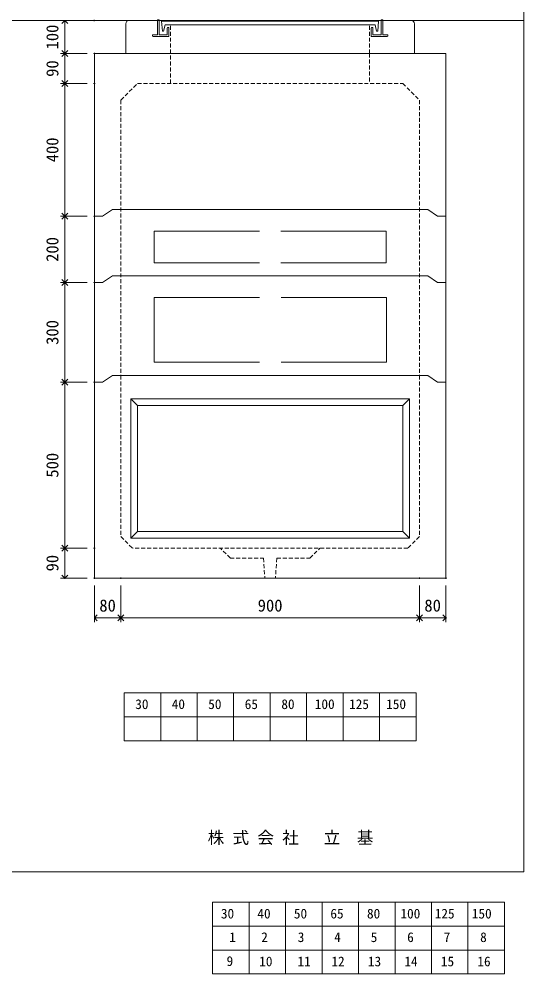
# Model space of a CAD drawing. Units: millimetres, scale not verified. Extents: x -4890 to 4890, y -2291 to 2291.
# Drawn here: x 3368 to 4890, y -2291 to 585 of the extents above; entities that cross this region are included whole.
import ezdxf
from ezdxf.enums import TextEntityAlignment as Align

# ---------------------------------------------------------------- set-up
doc = ezdxf.new("R2010")
doc.units = ezdxf.units.MM
doc.header["$LTSCALE"] = 10
doc.header["$PDMODE"] = 32
doc.header["$PDSIZE"] = 2
doc.linetypes.add('DASHED1', pattern=[1.8, 1.2, -0.6])
doc.linetypes.add('USER2', pattern=[50.8, 31.75, -6.35, 6.35, -6.35])
doc.layers.add('0-1_Defpoints', color=7, linetype='Continuous')
for name, color, linetype, lineweight in [('0-2_waku', 7, 'Continuous', 18), ('0-3_gaikei', 7, 'Continuous', 18), ('0-4_kakure', 7, 'DASHED1', 5), ('0-5_sunpou', 7, 'Continuous', 5), ('0-9_uchigawa', 6, 'Continuous', 18), ('0-B_futa', 3, 'Continuous', 18), ('0-C_GL', 4, 'Continuous', 18), ('0-E_文字１', 7, 'Continuous', 18), ('1-3_uchigawa2', 6, 'USER2', 18), ('1-5_文字２', 7, 'Continuous', 5)]:
    doc.layers.add(name, color=color, linetype=linetype, lineweight=lineweight)
doc.styles.add('ＭＳ ゴシック', font='')
doc.styles.get('ＭＳ ゴシック').set_extended_font_data('MS Gothic')

# ---------------------------------------------------------------- blocks, each defined once
blk = doc.blocks.new('_Open90')
at = {"layer": '0-5_sunpou'}
blk.add_line((0, 0), (-1, 0), dxfattribs=at)
blk.add_lwpolyline([(-0.5, 0.5), (0, 0), (-0.5, -0.5)], dxfattribs=at)
blk = doc.blocks.new('D71')
at = {"layer": '0-1_Defpoints'}
for p in [(5042.32, 1704.36), (4953, 1204.36), (5042.32, 1204.36)]:
    blk.add_point(p, dxfattribs=at)
at = {"layer": '0-5_sunpou'}
for p, q in [((5020.32, 1704.36), (4940, 1704.36)), ((4953, 1686.36), (4953, 1222.36)), ((5020.32, 1204.36), (4940, 1204.36))]:
    blk.add_line(p, q, dxfattribs=at)
at = {"layer": '0-5_sunpou', "xscale": 18, "yscale": 18}
for p, rotation in [((4953, 1704.36), 90), ((4953, 1204.36), 270)]:
    blk.add_blockref('_Open90', p, dxfattribs=dict(at, rotation=rotation))
at = {"layer": '0-5_sunpou', "style": 'ＭＳ ゴシック'}
blk.add_text('500', height=36.66, rotation=90, dxfattribs=at).set_placement((4945, 1416.86), align=Align.BOTTOM_LEFT)
blk = doc.blocks.new('D72')
at = {"layer": '0-1_Defpoints'}
for p in [(5042.32, 1204.36), (4953, 1114.36), (5042.32, 1114.36)]:
    blk.add_point(p, dxfattribs=at)
at = {"layer": '0-5_sunpou'}
for p, q in [((5020.32, 1204.36), (4940, 1204.36)), ((4953, 1186.36), (4953, 1132.36)), ((5020.32, 1114.36), (4940, 1114.36))]:
    blk.add_line(p, q, dxfattribs=at)
at = {"layer": '0-5_sunpou', "xscale": 18, "yscale": 18}
for p, rotation in [((4953, 1204.36), 90), ((4953, 1114.36), 270)]:
    blk.add_blockref('_Open90', p, dxfattribs=dict(at, rotation=rotation))
at = {"layer": '0-5_sunpou', "style": 'ＭＳ ゴシック'}
blk.add_text('90', height=36.66, rotation=90, dxfattribs=at).set_placement((4945, 1134.36), align=Align.BOTTOM_LEFT)
blk = doc.blocks.new('D73')
at = {"layer": '0-1_Defpoints'}
for p in [(5042.32, 1114.36), (5122.32, 1114.36), (5122.32, 994.33)]:
    blk.add_point(p, dxfattribs=at)
at = {"layer": '0-5_sunpou'}
for p, q in [((5042.32, 1092.36), (5042.32, 981.33)), ((5122.32, 1092.36), (5122.32, 981.33)), ((5060.32, 994.33), (5104.32, 994.33))]:
    blk.add_line(p, q, dxfattribs=at)
at = {"layer": '0-5_sunpou', "xscale": 18, "yscale": 18, "rotation": 180}
blk.add_blockref('_Open90', (5042.32, 994.33), dxfattribs=at)
at = {"layer": '0-5_sunpou', "xscale": 18, "yscale": 18}
blk.add_blockref('_Open90', (5122.32, 994.33), dxfattribs=at)
at = {"layer": '0-5_sunpou', "style": 'ＭＳ ゴシック'}
blk.add_text('80', height=36.66, dxfattribs=at).set_placement((5057.32, 1002.33), align=Align.BOTTOM_LEFT)
blk = doc.blocks.new('D74')
at = {"layer": '0-1_Defpoints'}
for p in [(5122.32, 1114.36), (6022.32, 1114.36), (6022.32, 994.33)]:
    blk.add_point(p, dxfattribs=at)
at = {"layer": '0-5_sunpou'}
for p, q in [((5122.32, 1092.36), (5122.32, 981.33)), ((6022.32, 1092.36), (6022.32, 981.33)), ((5140.32, 994.33), (6004.32, 994.33))]:
    blk.add_line(p, q, dxfattribs=at)
at = {"layer": '0-5_sunpou', "xscale": 18, "yscale": 18, "rotation": 180}
blk.add_blockref('_Open90', (5122.32, 994.33), dxfattribs=at)
at = {"layer": '0-5_sunpou', "xscale": 18, "yscale": 18}
blk.add_blockref('_Open90', (6022.32, 994.33), dxfattribs=at)
at = {"layer": '0-5_sunpou', "style": 'ＭＳ ゴシック'}
blk.add_text('900', height=36.66, dxfattribs=at).set_placement((5534.82, 1002.33), align=Align.BOTTOM_LEFT)
blk = doc.blocks.new('D75')
at = {"layer": '0-1_Defpoints'}
for p in [(6022.32, 1114.36), (6102.32, 1114.36), (6102.32, 994.33)]:
    blk.add_point(p, dxfattribs=at)
at = {"layer": '0-5_sunpou'}
for p, q in [((6022.32, 1092.36), (6022.32, 981.33)), ((6102.32, 1092.36), (6102.32, 981.33)), ((6040.32, 994.33), (6084.32, 994.33))]:
    blk.add_line(p, q, dxfattribs=at)
at = {"layer": '0-5_sunpou', "xscale": 18, "yscale": 18, "rotation": 180}
blk.add_blockref('_Open90', (6022.32, 994.33), dxfattribs=at)
at = {"layer": '0-5_sunpou', "xscale": 18, "yscale": 18}
blk.add_blockref('_Open90', (6102.32, 994.33), dxfattribs=at)
at = {"layer": '0-5_sunpou', "style": 'ＭＳ ゴシック'}
blk.add_text('80', height=36.66, dxfattribs=at).set_placement((6037.32, 1002.33), align=Align.BOTTOM_LEFT)
blk = doc.blocks.new('D76')
at = {"layer": '0-1_Defpoints'}
for p in [(5042.32, 2694.36), (4953, 2604.36), (5042.32, 2604.36)]:
    blk.add_point(p, dxfattribs=at)
at = {"layer": '0-5_sunpou'}
for p, q in [((5020.32, 2694.36), (4940, 2694.36)), ((4953, 2676.36), (4953, 2622.36)), ((5020.32, 2604.36), (4940, 2604.36))]:
    blk.add_line(p, q, dxfattribs=at)
at = {"layer": '0-5_sunpou', "xscale": 18, "yscale": 18}
for p, rotation in [((4953, 2694.36), 90), ((4953, 2604.36), 270)]:
    blk.add_blockref('_Open90', p, dxfattribs=dict(at, rotation=rotation))
at = {"layer": '0-5_sunpou', "style": 'ＭＳ ゴシック'}
blk.add_text('90', height=36.66, rotation=90, dxfattribs=at).set_placement((4945, 2624.36), align=Align.BOTTOM_LEFT)
blk = doc.blocks.new('D77')
at = {"layer": '0-1_Defpoints'}
for p in [(5042.32, 2604.36), (4953, 2204.36), (5042.32, 2204.36)]:
    blk.add_point(p, dxfattribs=at)
at = {"layer": '0-5_sunpou'}
for p, q in [((5020.32, 2604.36), (4940, 2604.36)), ((4953, 2586.36), (4953, 2222.36)), ((5020.32, 2204.36), (4940, 2204.36))]:
    blk.add_line(p, q, dxfattribs=at)
at = {"layer": '0-5_sunpou', "xscale": 18, "yscale": 18}
for p, rotation in [((4953, 2604.36), 90), ((4953, 2204.36), 270)]:
    blk.add_blockref('_Open90', p, dxfattribs=dict(at, rotation=rotation))
at = {"layer": '0-5_sunpou', "style": 'ＭＳ ゴシック'}
blk.add_text('400', height=36.66, rotation=90, dxfattribs=at).set_placement((4945, 2366.86), align=Align.BOTTOM_LEFT)
blk = doc.blocks.new('D78')
at = {"layer": '0-1_Defpoints'}
for p in [(5042.32, 2204.36), (4953, 2004.36), (5042.32, 2004.36)]:
    blk.add_point(p, dxfattribs=at)
at = {"layer": '0-5_sunpou'}
for p, q in [((5020.32, 2204.36), (4940, 2204.36)), ((4953, 2186.36), (4953, 2022.36)), ((5020.32, 2004.36), (4940, 2004.36))]:
    blk.add_line(p, q, dxfattribs=at)
at = {"layer": '0-5_sunpou', "xscale": 18, "yscale": 18}
for p, rotation in [((4953, 2204.36), 90), ((4953, 2004.36), 270)]:
    blk.add_blockref('_Open90', p, dxfattribs=dict(at, rotation=rotation))
at = {"layer": '0-5_sunpou', "style": 'ＭＳ ゴシック'}
blk.add_text('200', height=36.66, rotation=90, dxfattribs=at).set_placement((4945, 2066.86), align=Align.BOTTOM_LEFT)
blk = doc.blocks.new('D79')
at = {"layer": '0-1_Defpoints'}
for p in [(5042.32, 2004.36), (4953, 1704.36), (5042.32, 1704.36)]:
    blk.add_point(p, dxfattribs=at)
at = {"layer": '0-5_sunpou'}
for p, q in [((5020.32, 2004.36), (4940, 2004.36)), ((4953, 1986.36), (4953, 1722.36)), ((5020.32, 1704.36), (4940, 1704.36))]:
    blk.add_line(p, q, dxfattribs=at)
at = {"layer": '0-5_sunpou', "xscale": 18, "yscale": 18}
for p, rotation in [((4953, 2004.36), 90), ((4953, 1704.36), 270)]:
    blk.add_blockref('_Open90', p, dxfattribs=dict(at, rotation=rotation))
at = {"layer": '0-5_sunpou', "style": 'ＭＳ ゴシック'}
blk.add_text('300', height=36.66, rotation=90, dxfattribs=at).set_placement((4945, 1816.86), align=Align.BOTTOM_LEFT)
blk = doc.blocks.new('D194')
at = {"layer": '0-1_Defpoints'}
for p in [(5041.54, 2794.36), (4953, 2694.36), (5042.32, 2694.36)]:
    blk.add_point(p, dxfattribs=at)
at = {"layer": '0-5_sunpou'}
for p, q in [((5019.54, 2794.36), (4940, 2794.36)), ((4953, 2776.36), (4953, 2712.36)), ((5020.32, 2694.36), (4940, 2694.36))]:
    blk.add_line(p, q, dxfattribs=at)
at = {"layer": '0-5_sunpou', "xscale": 18, "yscale": 18}
for p, rotation in [((4953, 2794.36), 90), ((4953, 2694.36), 270)]:
    blk.add_blockref('_Open90', p, dxfattribs=dict(at, rotation=rotation))
at = {"layer": '0-5_sunpou', "style": 'ＭＳ ゴシック'}
blk.add_text('100', height=36.66, rotation=90, dxfattribs=at).set_placement((4945, 2706.86), align=Align.BOTTOM_LEFT)

msp = doc.modelspace()

# ---------------------------------------------------------------- linework, layer by layer
at = {"layer": '0-2_waku'}
for p, q in [((4890.16, 2291.22), (4890.16, -1983.78)), ((3685.16, -1444.78), (3685.16, -1588.78)), ((3685.16, -1444.78), (3685.16, -1588.78)), ((3685.16, -1444.78), (3685.16, -1588.78)), ((3685.16, -1444.78), (3685.16, -1588.78)), ((3685.16, -1444.78), (4565.16, -1444.78)), ((3795.16, -1444.78), (3795.16, -1588.78)), ((3905.16, -1444.78), (3905.16, -1588.78)), ((3905.16, -1444.78), (3905.16, -1588.78)), ((4015.16, -1444.78), (4015.16, -1588.78)), ((4125.16, -1444.78), (4125.16, -1588.78)), ((4235.16, -1444.78), (4235.16, -1588.78)), ((4345.16, -1444.78), (4345.16, -1588.78)), ((4455.16, -1444.78), (4455.16, -1588.78)), ((4565.16, -1444.78), (4565.16, -1588.78)), ((3685.16, -1516.78), (4565.16, -1516.78)), ((3685.16, -1588.78), (4565.16, -1588.78)), ((-1229.84, -1983.78), (4890.16, -1983.78)), ((-1229.84, -1983.78), (4890.16, -1983.78))]:
    msp.add_line(p, q, dxfattribs=at)
msp.add_lwpolyline([(-1229.84, 2291.22), (4890.16, 2291.22), (4890.16, -1983.78)], dxfattribs=at)
at = {"layer": '0-3_gaikei'}
for p, q in [((3700.16, 581.22), (3785.16, 581.22)), ((4465.16, 581.22), (4550.16, 581.22)), ((3690.16, 481.22), (3690.16, 571.22)), ((4560.16, 481.22), (4560.16, 571.22)), ((3595.16, 481.22), (4655.16, 481.22)), ((3595.16, 481.22), (3595.16, -1098.78)), ((3595.16, 481.22), (4655.16, 481.22)), ((3690.16, 481.22), (3800.16, 481.22)), ((3690.16, 481.22), (3800.16, 481.22)), ((3725.16, 481.22), (4525.16, 481.22)), ((3725.16, 481.22), (4525.16, 481.22)), ((4560.16, 481.22), (4450.16, 481.22)), ((4560.16, 481.22), (4450.16, 481.22)), ((4655.16, 481.22), (4655.16, -1098.78)), ((3620.16, -8.78), (3650.16, 11.22)), ((3620.16, -8.78), (3650.16, 11.22)), ((3650.16, 11.22), (4600.16, 11.22)), ((3650.16, 11.22), (4600.16, 11.22)), ((4600.16, 11.22), (4630.16, -8.78)), ((4600.16, 11.22), (4630.16, -8.78)), ((3620.16, -8.78), (3595.16, -8.78)), ((4630.16, -8.78), (4655.16, -8.78)), ((3620.16, -208.78), (3650.16, -188.78)), ((3650.16, -188.78), (4600.16, -188.78)), ((4600.16, -188.78), (4630.16, -208.78)), ((3620.16, -208.78), (3595.16, -208.78)), ((4630.16, -208.78), (4655.16, -208.78)), ((3620.16, -508.78), (3650.16, -488.78)), ((3650.16, -488.78), (4600.16, -488.78)), ((3650.16, -488.78), (4600.16, -488.78)), ((4600.16, -488.78), (4630.16, -508.78)), ((3620.16, -508.78), (3595.16, -508.78)), ((4630.16, -508.78), (4655.16, -508.78)), ((4655.16, -1098.78), (3595.16, -1098.78))]:
    msp.add_line(p, q, dxfattribs=at)
for centre, radius, start, end in [((3699.58, 571.8), 9.44, 86.47383, 183.52617), ((4550.49, 571.55), 9.68, 358.04251, 91.95749)]:
    msp.add_arc(centre, radius, start, end, dxfattribs=at)
at = {"layer": '0-4_kakure'}
for p, q in [((3825.16, 481.22), (3825.16, 567.72)), ((4425.16, 481.22), (4425.16, 567.72)), ((3825.16, 391.22), (3825.16, 481.22)), ((4425.16, 481.22), (4425.16, 391.22)), ((3675.16, 341.22), (3725.16, 391.22)), ((3725.16, 391.22), (4525.16, 391.22)), ((4525.16, 391.22), (4575.16, 341.22)), ((3675.16, 341.22), (3675.16, -488.78)), ((4575.16, 341.22), (4575.16, -488.78)), ((3675.16, -488.78), (3675.16, -973.78)), ((4575.16, -488.78), (4575.16, -973.78)), ((3675.16, -973.78), (3710.16, -1008.78)), ((4575.16, -973.78), (4540.16, -1008.78)), ((4540.16, -1008.78), (3710.16, -1008.78)), ((4005.16, -1038.78), (3975.16, -1008.78)), ((4245.16, -1038.78), (4275.16, -1008.78)), ((4005.16, -1038.78), (4105.16, -1038.78)), ((4105.16, -1038.78), (4109.16, -1098.78)), ((4145.16, -1038.78), (4141.16, -1098.78)), ((4145.16, -1038.78), (4245.16, -1038.78))]:
    msp.add_line(p, q, dxfattribs=at)
at = {"layer": '0-9_uchigawa'}
for p, q in [((3705.16, -558.78), (3705.16, -978.78)), ((3705.16, -558.78), (4125.16, -558.78)), ((3705.16, -558.78), (3725.16, -578.78)), ((4125.16, -558.78), (4545.16, -558.78)), ((4125.16, -558.78), (4545.16, -558.78)), ((4545.16, -558.78), (4525.16, -578.78)), ((4545.16, -558.78), (4545.16, -978.78)), ((3725.16, -578.78), (3725.16, -958.78)), ((3725.16, -578.78), (4125.16, -578.78)), ((3725.16, -578.78), (4125.16, -578.78)), ((4125.16, -578.78), (4525.16, -578.78)), ((4525.16, -578.78), (4525.16, -958.78)), ((3725.16, -958.78), (3705.16, -978.78)), ((3725.16, -958.78), (4125.16, -958.78)), ((4125.16, -958.78), (4525.16, -958.78)), ((4525.16, -958.78), (4545.16, -978.78)), ((3705.16, -978.78), (4125.16, -978.78)), ((4125.16, -978.78), (4545.16, -978.78))]:
    msp.add_line(p, q, dxfattribs=at)
at = {"layer": '0-B_futa'}
for p, q in [((3785.16, 581.22), (3785.16, 538.22)), ((3787.16, 583.22), (3790.16, 583.22)), ((3790.16, 583.22), (3790.16, 538.22)), ((3797.97, 578.72), (4452.3, 578.72)), ((3797.97, 578.72), (3800.46, 548.72)), ((4452.3, 578.72), (4450.05, 548.72)), ((4460.16, 583.22), (4460.16, 538.22)), ((4460.16, 583.22), (4463.16, 583.22)), ((4465.16, 581.22), (4465.16, 538.22)), ((3800.46, 548.72), (3804.17, 548.72)), ((3808.49, 567.72), (3804.17, 548.72)), ((3808.49, 567.72), (4441.83, 567.72)), ((3815.16, 558.22), (3815.16, 538.22)), ((3817.16, 560.22), (3818.16, 560.22)), ((3820.16, 558.22), (3820.16, 533.22)), ((4430.16, 558.22), (4430.16, 533.22)), ((4433.16, 560.22), (4432.16, 560.22)), ((4435.16, 558.22), (4435.16, 538.22)), ((4441.83, 567.72), (4446.15, 548.72)), ((4450.05, 548.72), (4446.15, 548.72)), ((3770.16, 536.22), (3770.16, 535.22)), ((3772.16, 538.22), (3785.16, 538.22)), ((3820.16, 533.22), (3772.16, 533.22)), ((3790.16, 538.22), (3815.16, 538.22)), ((4430.16, 533.22), (4478.16, 533.22)), ((4460.16, 538.22), (4435.16, 538.22)), ((4478.16, 538.22), (4465.16, 538.22)), ((4480.16, 536.22), (4480.16, 535.22))]:
    msp.add_line(p, q, dxfattribs=at)
for centre, start, end in [((3787.16, 581.22), 90, 180), ((4463.16, 581.22), 0, 90), ((3817.16, 558.22), 90, 180), ((3818.16, 558.22), 0, 90), ((4432.16, 558.22), 90, 180), ((4433.16, 558.22), 0, 90), ((3772.16, 536.22), 90, 180), ((3772.16, 535.22), 180, 270), ((4478.16, 536.22), 0, 90), ((4478.16, 535.22), 270, 0)]:
    msp.add_arc(centre, 2, start, end, dxfattribs=at)
at = {"layer": '0-C_GL'}
for p, q in [((-1229.84, 581.22), (4890.16, 581.22)), ((-1229.78, 581.22), (4890.22, 581.22))]:
    msp.add_line(p, q, dxfattribs=at)
at = {"layer": '1-3_uchigawa2'}
for p, q in [((3775.16, -53.78), (4125.16, -53.78)), ((3775.16, -53.78), (3775.16, -148.78)), ((4475.16, -53.78), (4125.16, -53.78)), ((4475.16, -53.78), (4475.16, -148.78)), ((3775.16, -148.78), (4125.16, -148.78)), ((4475.16, -148.78), (4125.16, -148.78)), ((3775.89, -253.79), (4125.89, -253.79)), ((3775.89, -253.79), (3775.89, -448.78)), ((4475.89, -253.79), (4125.89, -253.79)), ((4475.89, -253.79), (4475.89, -448.78)), ((3775.89, -448.78), (4125.16, -448.78)), ((4475.89, -448.78), (4126.62, -448.78))]:
    msp.add_line(p, q, dxfattribs=at)
at = {"layer": '1-5_文字２'}
for p, q in [((3951.58, -2075.33), (3951.58, -2219.33)), ((3951.58, -2075.33), (3951.58, -2219.33)), ((3951.58, -2075.33), (3951.58, -2219.33)), ((3951.58, -2075.33), (3951.58, -2219.33)), ((3951.58, -2075.33), (4831.58, -2075.33)), ((3951.58, -2075.33), (3951.58, -2219.33)), ((3951.58, -2075.33), (3951.58, -2219.33)), ((3951.58, -2075.33), (3951.58, -2219.33)), ((3951.58, -2075.33), (3951.58, -2219.33)), ((3951.58, -2075.33), (4831.58, -2075.33)), ((4061.58, -2075.33), (4061.58, -2219.33)), ((4061.58, -2075.33), (4061.58, -2219.33)), ((4171.58, -2075.33), (4171.58, -2219.33)), ((4171.58, -2075.33), (4171.58, -2219.33)), ((4171.58, -2075.33), (4171.58, -2219.33)), ((4171.58, -2075.33), (4171.58, -2219.33)), ((4281.58, -2075.33), (4281.58, -2219.33)), ((4281.58, -2075.33), (4281.58, -2219.33)), ((4391.58, -2075.33), (4391.58, -2219.33)), ((4391.58, -2075.33), (4391.58, -2219.33)), ((4501.58, -2075.33), (4501.58, -2219.33)), ((4501.58, -2075.33), (4501.58, -2219.33)), ((4611.58, -2075.33), (4611.58, -2219.33)), ((4611.58, -2075.33), (4611.58, -2219.33)), ((4721.58, -2075.33), (4721.58, -2219.33)), ((4721.58, -2075.33), (4721.58, -2219.33)), ((4831.58, -2075.33), (4831.58, -2219.33)), ((4831.58, -2075.33), (4831.58, -2219.33)), ((3951.58, -2147.33), (4831.58, -2147.33)), ((3951.58, -2147.33), (4831.58, -2147.33)), ((3951.58, -2219.33), (4831.58, -2219.33)), ((3951.58, -2219.33), (4831.58, -2219.33)), ((3951.58, -2219.33), (3951.58, -2291.33)), ((3951.58, -2219.33), (3951.58, -2291.33)), ((3951.58, -2219.33), (3951.58, -2291.33)), ((3951.58, -2219.33), (3951.58, -2291.33)), ((3951.58, -2219.33), (4831.58, -2219.33)), ((3951.58, -2219.33), (3951.58, -2291.33)), ((3951.58, -2219.33), (3951.58, -2291.33)), ((3951.58, -2219.33), (3951.58, -2291.33)), ((3951.58, -2219.33), (3951.58, -2291.33)), ((3951.58, -2219.33), (4831.58, -2219.33)), ((4061.58, -2219.33), (4061.58, -2291.33)), ((4061.58, -2219.33), (4061.58, -2291.33)), ((4171.58, -2219.33), (4171.58, -2291.33)), ((4171.58, -2219.33), (4171.58, -2291.33)), ((4171.58, -2219.33), (4171.58, -2291.33)), ((4171.58, -2219.33), (4171.58, -2291.33)), ((4281.58, -2219.33), (4281.58, -2291.33)), ((4281.58, -2219.33), (4281.58, -2291.33)), ((4391.58, -2219.33), (4391.58, -2291.33)), ((4391.58, -2219.33), (4391.58, -2291.33)), ((4501.58, -2219.33), (4501.58, -2291.33)), ((4501.58, -2219.33), (4501.58, -2291.33)), ((4611.58, -2219.33), (4611.58, -2291.33)), ((4611.58, -2219.33), (4611.58, -2291.33)), ((4721.58, -2219.33), (4721.58, -2291.33)), ((4721.58, -2219.33), (4721.58, -2291.33)), ((4831.58, -2219.33), (4831.58, -2291.33)), ((4831.58, -2219.33), (4831.58, -2291.33)), ((3951.58, -2291.33), (4831.58, -2291.33)), ((3951.58, -2291.33), (4831.58, -2291.33))]:
    msp.add_line(p, q, dxfattribs=at)

# ---------------------------------------------------------------- block references
at = {"layer": '0-5_sunpou'}
for name in ['D194', 'D76', 'D77', 'D78', 'D79', 'D71', 'D72', 'D73', 'D74', 'D75']:
    msp.add_blockref(name, (-1447.15, -2213.15), dxfattribs=at)

# ---------------------------------------------------------------- texts
at = {"layer": '0-E_文字１', "style": 'ＭＳ ゴシック'}
for s, height, p in [('30', 29.33, (3718.53, -1502.19)), ('40', 29.33, (3828.53, -1502.19)), ('50', 29.33, (3938.53, -1502.19)), ('65', 29.33, (4048.53, -1502.19)), ('80', 29.33, (4158.94, -1502.19)), ('100', 29.33, (4259.81, -1502.19)), ('125', 29.33, (4363.2, -1502.19)), ('150', 29.33, (4474.97, -1502.19)), ('株 式 会 社 \u3000立\u3000基', 36.66, (3936.69, -1910.14))]:
    msp.add_text(s, height=height, dxfattribs=at).set_placement(p, align=Align.BOTTOM_LEFT)
at = {"layer": '1-5_文字２', "style": 'ＭＳ ゴシック'}
for s, p in [('30', (3976.73, -2133.15)), ('30', (3976.73, -2133.15)), ('40', (4086.73, -2133.15)), ('40', (4086.73, -2133.15)), ('50', (4196.73, -2133.15)), ('50', (4196.73, -2133.15)), ('65', (4306.73, -2133.15)), ('65', (4306.73, -2133.15)), ('80', (4417.14, -2133.15)), ('80', (4417.14, -2133.15)), ('100', (4518.01, -2133.15)), ('100', (4518.01, -2133.15)), ('125', (4621.4, -2133.15)), ('125', (4621.4, -2133.15)), ('150', (4733.17, -2133.15)), ('150', (4733.17, -2133.15)), ('1', (4001.88, -2204.18)), ('2', (4098.32, -2204.18)), ('3', (4208.32, -2204.18)), ('4', (4318.32, -2204.18)), ('5', (4428.32, -2204.18)), ('6', (4538.32, -2204.18)), ('7', (4648.32, -2204.18)), ('8', (4758.32, -2204.18)), ('9', (3993.81, -2276.18)), ('10', (4092.23, -2277.15)), ('11', (4207.73, -2277.15)), ('12', (4309.93, -2277.15)), ('13', (4419.93, -2277.15)), ('14', (4529.93, -2277.15)), ('15', (4639.93, -2277.15)), ('16', (4749.93, -2277.15))]:
    msp.add_text(s, height=29.33, dxfattribs=at).set_placement(p, align=Align.BOTTOM_LEFT)

doc.saveas('drawing.dxf')
